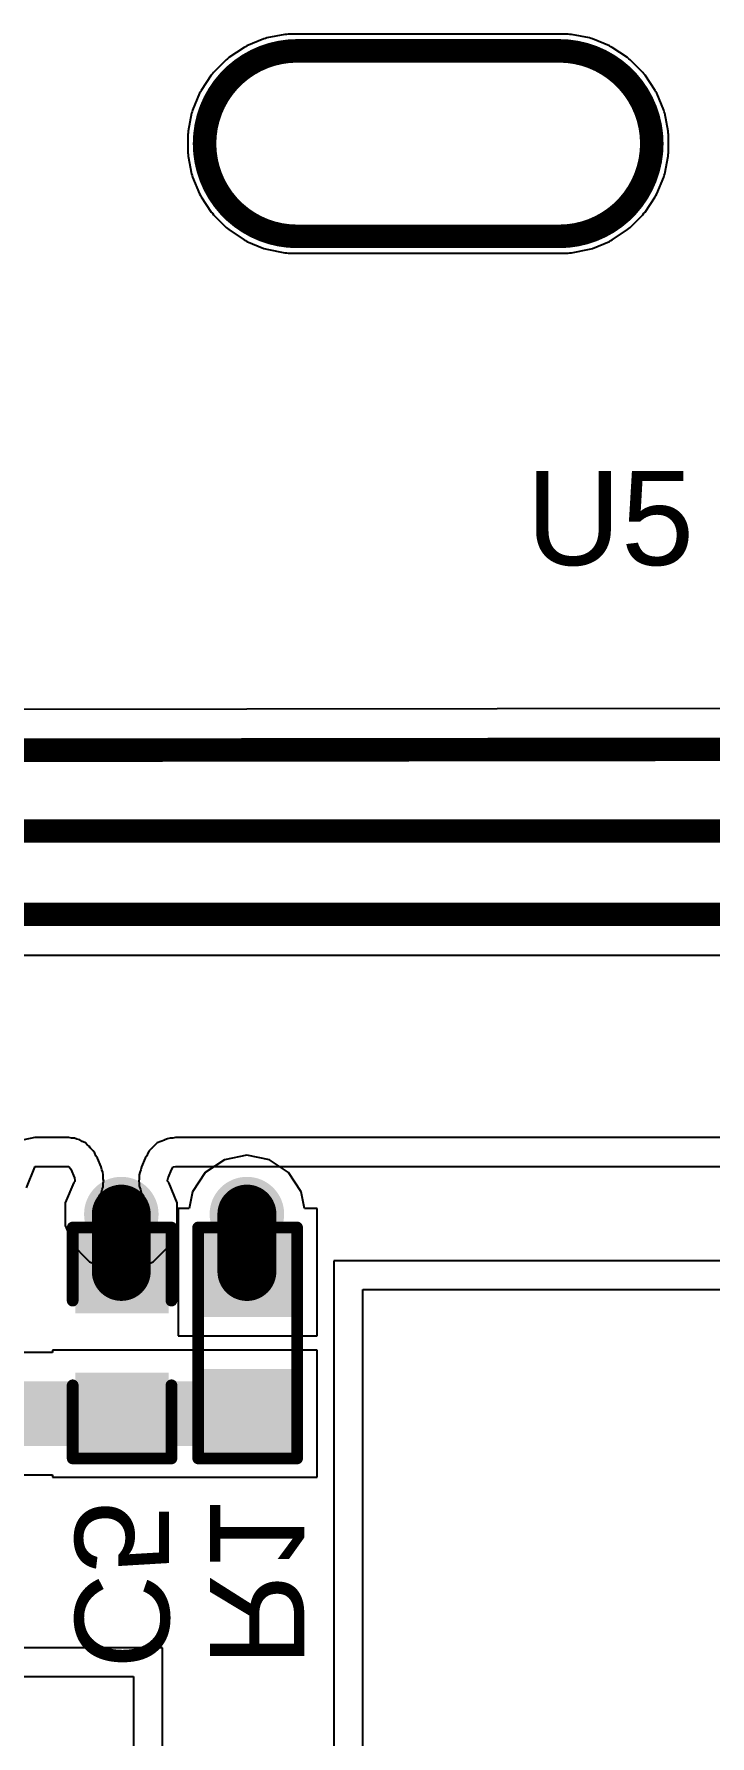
# Model space of a CAD drawing. Header units: inches. Extents: x -46 to 312, y 0 to 111.
# Drawn here: x -18.48 to -11.18, y 30.56 to 48.91 of the extents above; entities that cross this region are included whole.
import ezdxf

# ---------------------------------------------------------------- set-up
doc = ezdxf.new("R2010")
doc.units = ezdxf.units.IN
for name, color, linetype in [('Board Outline', 216, 'Continuous'), ('Bottom Layer', 5, 'Continuous'), ('Bottom Overlay', 54, 'Continuous'), ('Bottom Paste', 16, 'Continuous'), ('Bottom Solder', 6, 'Continuous'), ('Drill Drawing', 1, 'Continuous'), ('Multi-Layer', 9, 'Continuous'), ('Top Layer', 1, 'Continuous'), ('Top Overlay', 2, 'Continuous'), ('Top Solder', 216, 'Continuous'), ('Via Holes', 16, 'Continuous')]:
    doc.layers.add(name, color=color, linetype=linetype)
doc.styles.add('Arial', font='', dxfattribs={"height": 0.2})
doc.styles.get('Arial').set_extended_font_data('Arial')

# ---------------------------------------------------------------- blocks, each defined once
blk = doc.blocks.new('RES_0603_B_81')
at = {"layer": 'Bottom Layer'}
for points in [[(-1.143, -0.4445), (-1.143, 0.4445), (-0.381, 0.4445), (-0.381, -0.4445)], [(0.381, -0.4445), (0.381, 0.4445), (1.143, 0.4445), (1.143, -0.4445)]]:
    blk.add_hatch(color=5, dxfattribs=at).paths.add_polyline_path(points)
at = {"layer": 'Bottom Paste'}
for points in [[(-1.143, -0.4445), (-1.143, 0.4445), (-0.381, 0.4445), (-0.381, -0.4445)], [(0.381, -0.4445), (0.381, 0.4445), (1.143, 0.4445), (1.143, -0.4445)]]:
    blk.add_hatch(color=16, dxfattribs=at).paths.add_polyline_path(points)
at = {"layer": 'Bottom Solder'}
for points in [[(-1.2446, -0.5461), (-1.2446, 0.5461), (-0.2794, 0.5461), (-0.2794, -0.5461)], [(0.2794, -0.5461), (0.2794, 0.5461), (1.2446, 0.5461), (1.2446, -0.5461)]]:
    blk.add_hatch(color=6, dxfattribs=at).paths.add_polyline_path(points)
at = {"layer": 'Bottom Overlay'}
for points in [[(-1.2446, -0.5334, 0.127, 0.127, 0), (-1.2446, 0.5334, 0.127, 0.127, 0)], [(1.2446, 0.5334, 0.127, 0.127, 0), (-1.2446, 0.5334, 0.127, 0.127, 0)], [(1.2446, -0.5334, 0.127, 0.127, 0), (1.2446, 0.5334, 0.127, 0.127, 0)], [(1.2446, -0.5334, 0.127, 0.127, 0), (-1.2446, -0.5334, 0.127, 0.127, 0)]]:
    blk.add_lwpolyline(points, format="xyseb", dxfattribs=at)
for points in [[(-1.27635, 0.5334, 0.0635, 0.0635, 1), (-1.21285, 0.5334, 0.0635, 0.0635, 1)], [(-1.27635, 0.5334, 0.0635, 0.0635, 1), (-1.21285, 0.5334, 0.0635, 0.0635, 1)], [(1.21285, 0.5334, 0.0635, 0.0635, 1), (1.27635, 0.5334, 0.0635, 0.0635, 1)], [(1.21285, 0.5334, 0.0635, 0.0635, 1), (1.27635, 0.5334, 0.0635, 0.0635, 1)], [(-1.27635, -0.5334, 0.0635, 0.0635, 1), (-1.21285, -0.5334, 0.0635, 0.0635, 1)], [(-1.27635, -0.5334, 0.0635, 0.0635, 1), (-1.21285, -0.5334, 0.0635, 0.0635, 1)], [(1.21285, -0.5334, 0.0635, 0.0635, 1), (1.27635, -0.5334, 0.0635, 0.0635, 1)], [(1.21285, -0.5334, 0.0635, 0.0635, 1), (1.27635, -0.5334, 0.0635, 0.0635, 1)]]:
    blk.add_lwpolyline(points, format="xyseb", close=True, dxfattribs=at)
blk = doc.blocks.new('C__0603_B_89')
at = {"layer": 'Bottom Layer'}
for points in [[(-1.143, -0.445), (-1.143, 0.445), (-0.381, 0.445), (-0.381, -0.445)], [(0.381, -0.445), (0.381, 0.445), (1.143, 0.445), (1.143, -0.445)]]:
    blk.add_hatch(color=5, dxfattribs=at).paths.add_polyline_path(points)
at = {"layer": 'Bottom Paste'}
for points in [[(-1.143, -0.445), (-1.143, 0.445), (-0.381, 0.445), (-0.381, -0.445)], [(0.381, -0.445), (0.381, 0.445), (1.143, 0.445), (1.143, -0.445)]]:
    blk.add_hatch(color=16, dxfattribs=at).paths.add_polyline_path(points)
at = {"layer": 'Bottom Solder'}
for points in [[(-1.203, -0.504), (-1.203, 0.504), (-0.321, 0.504), (-0.321, -0.504)], [(0.321, -0.504), (0.321, 0.504), (1.203, 0.504), (1.203, -0.504)]]:
    blk.add_hatch(color=6, dxfattribs=at).paths.add_polyline_path(points)
at = {"layer": 'Bottom Overlay'}
for points in [[(-1.245, 0.533, 0.127, 0.127, 0), (-1.245, -0.533, 0.127, 0.127, 0)], [(-1.245, 0.533, 0.127, 0.127, 0), (-0.457, 0.533, 0.127, 0.127, 0)], [(0.457, 0.533, 0.127, 0.127, 0), (1.245, 0.533, 0.127, 0.127, 0)], [(1.245, 0.533, 0.127, 0.127, 0), (1.245, -0.533, 0.127, 0.127, 0)], [(-1.245, -0.533, 0.127, 0.127, 0), (-0.457, -0.533, 0.127, 0.127, 0)], [(0.457, -0.533, 0.127, 0.127, 0), (1.245, -0.533, 0.127, 0.127, 0)]]:
    blk.add_lwpolyline(points, format="xyseb", dxfattribs=at)
for points in [[(-1.276, 0.533, 0.0635, 0.0635, 1), (-1.213, 0.533, 0.0635, 0.0635, 1)], [(-1.276, 0.533, 0.0635, 0.0635, 1), (-1.213, 0.533, 0.0635, 0.0635, 1)], [(-0.489, 0.533, 0.0635, 0.0635, 1), (-0.425, 0.533, 0.0635, 0.0635, 1)], [(0.425, 0.533, 0.0635, 0.0635, 1), (0.489, 0.533, 0.0635, 0.0635, 1)], [(1.213, 0.533, 0.0635, 0.0635, 1), (1.276, 0.533, 0.0635, 0.0635, 1)], [(1.213, 0.533, 0.0635, 0.0635, 1), (1.276, 0.533, 0.0635, 0.0635, 1)], [(-1.276, -0.533, 0.0635, 0.0635, 1), (-1.213, -0.533, 0.0635, 0.0635, 1)], [(-1.276, -0.533, 0.0635, 0.0635, 1), (-1.213, -0.533, 0.0635, 0.0635, 1)], [(-0.489, -0.533, 0.0635, 0.0635, 1), (-0.425, -0.533, 0.0635, 0.0635, 1)], [(0.425, -0.533, 0.0635, 0.0635, 1), (0.489, -0.533, 0.0635, 0.0635, 1)], [(1.213, -0.533, 0.0635, 0.0635, 1), (1.276, -0.533, 0.0635, 0.0635, 1)], [(1.213, -0.533, 0.0635, 0.0635, 1), (1.276, -0.533, 0.0635, 0.0635, 1)]]:
    blk.add_lwpolyline(points, format="xyseb", close=True, dxfattribs=at)

msp = doc.modelspace()

# ---------------------------------------------------------------- hatches: boundary and pattern name
at = {"layer": 'Bottom Layer'}
h = msp.add_hatch(color=5, dxfattribs=at)
edge = h.paths.add_edge_path()
edge.add_arc((-17.534, 36.189), 0.3, 0, 360)
h = msp.add_hatch(color=5, dxfattribs=at)
edge = h.paths.add_edge_path()
edge.add_arc((-16.179, 36.189), 0.3, 0, 360)
msp.add_hatch(color=5, dxfattribs=at).paths.add_polyline_path([(-23.788, 33.688), (-16.171, 33.688), (-16.171, 34.388), (-23.788, 34.388)])
at = {"layer": 'Bottom Solder'}
h = msp.add_hatch(color=6, dxfattribs=at)
edge = h.paths.add_edge_path()
edge.add_arc((-17.534, 36.189), 0.402, 0, 360)
h = msp.add_hatch(color=6, dxfattribs=at)
edge = h.paths.add_edge_path()
edge.add_arc((-16.179, 36.189), 0.402, 0, 360)
at = {"layer": 'Top Layer'}
h = msp.add_hatch(color=1, dxfattribs=at)
edge = h.paths.add_edge_path()
edge.add_arc((-17.534, 36.189), 0.3, 0, 360)
h = msp.add_hatch(color=1, dxfattribs=at)
edge = h.paths.add_edge_path()
edge.add_arc((-16.179, 36.189), 0.3, 0, 360)
at = {"layer": 'Top Solder'}
h = msp.add_hatch(color=216, dxfattribs=at)
edge = h.paths.add_edge_path()
edge.add_arc((-17.534, 36.189), 0.402, 0, 360)
h = msp.add_hatch(color=216, dxfattribs=at)
edge = h.paths.add_edge_path()
edge.add_arc((-16.179, 36.189), 0.402, 0, 360)
at = {"layer": 'Via Holes'}
h = msp.add_hatch(color=7, dxfattribs=at)
edge = h.paths.add_edge_path()
edge.add_arc((-17.534, 36.189), 0.15, 0, 360)
h = msp.add_hatch(color=7, dxfattribs=at)
edge = h.paths.add_edge_path()
edge.add_arc((-16.179, 36.189), 0.15, 0, 360)

# ---------------------------------------------------------------- linework, layer by layer
at = {"layer": 'Board Outline'}
for points in [[(-16.636, 47.73, 0.254, 0.254, -0.414214), (-15.636, 48.73, 0.254, 0.254, 0)], [(-15.636, 48.73, 0.254, 0.254, 0), (-12.81, 48.73, 0.254, 0.254, 0)], [(-12.81, 48.73, 0.254, 0.254, -0.414214), (-11.81, 47.73, 0.254, 0.254, 0)], [(-15.636, 46.73, 0.254, 0.254, -0.414214), (-16.636, 47.73, 0.254, 0.254, 0)], [(-11.81, 47.73, 0.254, 0.254, -0.414214), (-12.81, 46.73, 0.254, 0.254, 0)], [(-15.636, 46.73, 0.254, 0.254, 0), (-12.81, 46.73, 0.254, 0.254, 0)]]:
    msp.add_lwpolyline(points, format="xyseb", dxfattribs=at)
for points in [[(-15.699, 48.73, 0.127, 0.127, 1), (-15.572, 48.73, 0.127, 0.127, 1)], [(-15.699, 48.73, 0.127, 0.127, 1), (-15.572, 48.73, 0.127, 0.127, 1)], [(-12.873, 48.73, 0.127, 0.127, 1), (-12.746, 48.73, 0.127, 0.127, 1)], [(-12.873, 48.73, 0.127, 0.127, 1), (-12.746, 48.73, 0.127, 0.127, 1)], [(-16.699, 47.73, 0.127, 0.127, 1), (-16.572, 47.73, 0.127, 0.127, 1)], [(-16.699, 47.73, 0.127, 0.127, 1), (-16.572, 47.73, 0.127, 0.127, 1)], [(-11.873, 47.73, 0.127, 0.127, 1), (-11.746, 47.73, 0.127, 0.127, 1)], [(-11.873, 47.73, 0.127, 0.127, 1), (-11.746, 47.73, 0.127, 0.127, 1)], [(-15.699, 46.73, 0.127, 0.127, 1), (-15.572, 46.73, 0.127, 0.127, 1)], [(-15.699, 46.73, 0.127, 0.127, 1), (-15.572, 46.73, 0.127, 0.127, 1)], [(-12.873, 46.73, 0.127, 0.127, 1), (-12.746, 46.73, 0.127, 0.127, 1)], [(-12.873, 46.73, 0.127, 0.127, 1), (-12.746, 46.73, 0.127, 0.127, 1)]]:
    msp.add_lwpolyline(points, format="xyseb", close=True, dxfattribs=at)
at = {"layer": 'Bottom Layer'}
for p, q in [((-15.997, 48.859), (-16.179, 48.784)), ((-15.98, 48.863), (-15.997, 48.859)), ((-15.963, 48.869), (-15.98, 48.863)), ((-15.77, 48.908), (-15.963, 48.869)), ((-15.752, 48.908), (-15.77, 48.908)), ((-15.734, 48.911), (-15.752, 48.908)), ((-12.711, 48.911), (-15.734, 48.911)), ((-12.694, 48.908), (-12.711, 48.911)), ((-12.676, 48.908), (-12.694, 48.908)), ((-12.483, 48.869), (-12.676, 48.908)), ((-12.466, 48.863), (-12.483, 48.869)), ((-12.449, 48.859), (-12.466, 48.863)), ((-12.267, 48.784), (-12.449, 48.859)), ((-16.402, 48.635), (-16.541, 48.496)), ((-16.387, 48.645), (-16.402, 48.635)), ((-16.374, 48.658), (-16.387, 48.645)), ((-16.21, 48.767), (-16.374, 48.658)), ((-16.194, 48.774), (-16.21, 48.767)), ((-16.179, 48.784), (-16.194, 48.774)), ((-12.252, 48.774), (-12.267, 48.784)), ((-12.236, 48.767), (-12.252, 48.774)), ((-12.072, 48.658), (-12.236, 48.767)), ((-12.059, 48.645), (-12.072, 48.658)), ((-12.044, 48.635), (-12.059, 48.645)), ((-11.905, 48.496), (-12.044, 48.635)), ((-16.563, 48.468), (-16.673, 48.304)), ((-16.551, 48.481), (-16.563, 48.468)), ((-16.541, 48.496), (-16.551, 48.481)), ((-11.895, 48.481), (-11.905, 48.496)), ((-11.883, 48.468), (-11.895, 48.481)), ((-11.773, 48.304), (-11.883, 48.468)), ((-16.69, 48.273), (-16.765, 48.091)), ((-16.68, 48.288), (-16.69, 48.273)), ((-16.673, 48.304), (-16.68, 48.288)), ((-11.766, 48.288), (-11.773, 48.304)), ((-11.756, 48.273), (-11.766, 48.288)), ((-11.681, 48.091), (-11.756, 48.273)), ((-16.769, 48.074), (-16.775, 48.057)), ((-16.765, 48.091), (-16.769, 48.074)), ((-11.677, 48.074), (-11.681, 48.091)), ((-11.671, 48.057), (-11.677, 48.074)), ((-16.775, 48.057), (-16.814, 47.864)), ((-11.632, 47.864), (-11.671, 48.057)), ((-16.814, 47.846), (-16.817, 47.829)), ((-16.817, 47.829), (-16.817, 47.632)), ((-16.814, 47.864), (-16.814, 47.846)), ((-11.632, 47.846), (-11.632, 47.864)), ((-11.629, 47.829), (-11.632, 47.846)), ((-11.629, 47.632), (-11.629, 47.829)), ((-16.817, 47.632), (-16.814, 47.614)), ((-16.814, 47.614), (-16.814, 47.596)), ((-16.814, 47.596), (-16.775, 47.403)), ((-11.671, 47.403), (-11.632, 47.596)), ((-11.632, 47.614), (-11.629, 47.632)), ((-11.632, 47.596), (-11.632, 47.614)), ((-16.775, 47.403), (-16.769, 47.386)), ((-16.769, 47.386), (-16.765, 47.369)), ((-16.765, 47.369), (-16.69, 47.187)), ((-11.756, 47.187), (-11.681, 47.369)), ((-11.681, 47.369), (-11.677, 47.386)), ((-11.677, 47.386), (-11.671, 47.403)), ((-16.69, 47.187), (-16.68, 47.172)), ((-16.68, 47.172), (-16.673, 47.156)), ((-16.673, 47.156), (-16.563, 46.992)), ((-11.883, 46.992), (-11.773, 47.156)), ((-11.773, 47.156), (-11.766, 47.172)), ((-11.766, 47.172), (-11.756, 47.187)), ((-16.563, 46.992), (-16.551, 46.979)), ((-16.551, 46.979), (-16.541, 46.964)), ((-11.905, 46.964), (-11.895, 46.979)), ((-11.895, 46.979), (-11.883, 46.992)), ((-16.541, 46.964), (-16.402, 46.825)), ((-16.402, 46.825), (-16.387, 46.815)), ((-16.387, 46.815), (-16.374, 46.803)), ((-16.374, 46.803), (-16.21, 46.693)), ((-12.236, 46.693), (-12.072, 46.803)), ((-12.072, 46.803), (-12.059, 46.815)), ((-12.059, 46.815), (-12.044, 46.825)), ((-12.044, 46.825), (-11.905, 46.964)), ((-16.21, 46.693), (-16.194, 46.686)), ((-16.194, 46.686), (-16.179, 46.676)), ((-16.179, 46.676), (-15.997, 46.601)), ((-12.449, 46.601), (-12.267, 46.676)), ((-12.267, 46.676), (-12.252, 46.686)), ((-12.252, 46.686), (-12.236, 46.693)), ((-15.997, 46.601), (-15.98, 46.597)), ((-15.98, 46.597), (-15.963, 46.591)), ((-15.963, 46.591), (-15.77, 46.552)), ((-15.77, 46.552), (-15.752, 46.552)), ((-15.752, 46.552), (-15.734, 46.549)), ((-15.734, 46.549), (-12.711, 46.549)), ((-12.711, 46.549), (-12.694, 46.552)), ((-12.694, 46.552), (-12.676, 46.552)), ((-12.676, 46.552), (-12.483, 46.591)), ((-12.483, 46.591), (-12.466, 46.597)), ((-12.466, 46.597), (-12.449, 46.601)), ((2.8, 41.659), (-24.005, 41.623)), ((-28.079, 38.981), (-4.609, 38.981)), ((-16.422, 36.775), (-16.628, 36.637)), ((-16.179, 36.823), (-16.422, 36.775)), ((-15.936, 36.775), (-16.179, 36.823)), ((-15.731, 36.637), (-15.936, 36.775)), ((-16.628, 36.637), (-16.765, 36.431)), ((-15.593, 36.431), (-15.731, 36.637)), ((-16.765, 36.431), (-16.802, 36.248)), ((-15.557, 36.248), (-15.593, 36.431)), ((-16.802, 36.248), (-16.92, 36.248)), ((-16.92, 36.248), (-16.92, 34.877)), ((-15.421, 36.248), (-15.557, 36.248)), ((-15.421, 34.877), (-15.421, 36.248)), ((-16.92, 34.877), (-15.421, 34.877)), ((-18.275, 34.699), (-21.531, 34.699)), ((-15.421, 34.724), (-18.275, 34.724)), ((-18.275, 34.724), (-18.275, 34.699)), ((-15.421, 33.353), (-15.421, 34.724)), ((-23.788, 33.378), (-18.275, 33.378)), ((-18.275, 33.378), (-18.275, 33.353)), ((-18.275, 33.353), (-15.421, 33.353))]:
    msp.add_line(p, q, dxfattribs=at)
for points in [[(-31.217, 41.173, 0.254, 0.254, 0), (2.801, 41.219, 0.254, 0.254, 0)], [(-29.515, 40.319, 0.254, 0.254, 0), (2.06, 40.319, 0.254, 0.254, 0)], [(-29.515, 39.421, 0.254, 0.254, 0), (-14.176, 39.421, 0.254, 0.254, 0)], [(-14.176, 39.421, 0.254, 0.254, 0), (-4.427, 39.421, 0.254, 0.254, 0)], [(-17.534, 35.571, 0.635, 0.635, 0), (-17.534, 36.189, 0.635, 0.635, 0)], [(-16.179, 35.571, 0.635, 0.635, 0), (-16.179, 36.189, 0.635, 0.635, 0)], [(-17.534, 35.571, 0.254, 0.254, 0), (-17.526, 35.562, 0.254, 0.254, 0)], [(-16.179, 35.571, 0.254, 0.254, 0), (-16.171, 35.562, 0.254, 0.254, 0)]]:
    msp.add_lwpolyline(points, format="xyseb", dxfattribs=at)
for points in [[(-14.24, 39.421, 0.127, 0.127, 1), (-14.113, 39.421, 0.127, 0.127, 1)], [(-14.24, 39.421, 0.127, 0.127, 1), (-14.113, 39.421, 0.127, 0.127, 1)], [(-17.693, 36.189, 0.318, 0.318, 1), (-17.376, 36.189, 0.318, 0.318, 1)], [(-16.338, 36.189, 0.318, 0.318, 1), (-16.02, 36.189, 0.318, 0.318, 1)], [(-17.693, 35.571, 0.318, 0.318, 1), (-17.376, 35.571, 0.318, 0.318, 1)], [(-16.338, 35.571, 0.318, 0.318, 1), (-16.02, 35.571, 0.318, 0.318, 1)], [(-17.598, 35.571, 0.127, 0.127, 1), (-17.471, 35.571, 0.127, 0.127, 1)], [(-17.59, 35.562, 0.127, 0.127, 1), (-17.462, 35.562, 0.127, 0.127, 1)], [(-16.243, 35.571, 0.127, 0.127, 1), (-16.116, 35.571, 0.127, 0.127, 1)], [(-16.234, 35.562, 0.127, 0.127, 1), (-16.107, 35.562, 0.127, 0.127, 1)]]:
    msp.add_lwpolyline(points, format="xyseb", close=True, dxfattribs=at)
at = {"layer": 'Drill Drawing'}
for points in [[(-17.28, 36.189, 0.0508, 0.0508, 1), (-17.788, 36.189, 0.0508, 0.0508, 1)], [(-15.925, 36.189, 0.0508, 0.0508, 1), (-16.433, 36.189, 0.0508, 0.0508, 1)], [(-17.801, 36.189, 0.0254, 0.0254, 1), (-17.776, 36.189, 0.0254, 0.0254, 1)], [(-17.293, 36.189, 0.0254, 0.0254, 1), (-17.268, 36.189, 0.0254, 0.0254, 1)], [(-16.446, 36.189, 0.0254, 0.0254, 1), (-16.42, 36.189, 0.0254, 0.0254, 1)], [(-15.938, 36.189, 0.0254, 0.0254, 1), (-15.912, 36.189, 0.0254, 0.0254, 1)]]:
    msp.add_lwpolyline(points, format="xyseb", close=True, dxfattribs=at)
at = {"layer": 'Multi-Layer'}
for p, q in [((-16.11, 48.616), (-15.928, 48.692)), ((-15.928, 48.692), (-15.734, 48.73)), ((-15.734, 48.73), (-15.636, 48.73)), ((-15.636, 48.73), (-15.636, 48.73)), ((-15.636, 48.73), (-12.81, 48.73)), ((-12.81, 48.73), (-12.711, 48.73)), ((-12.711, 48.73), (-12.518, 48.692)), ((-12.518, 48.692), (-12.336, 48.616)), ((-16.413, 48.367), (-16.273, 48.507)), ((-16.273, 48.507), (-16.11, 48.616)), ((-12.336, 48.616), (-12.173, 48.507)), ((-12.173, 48.507), (-12.033, 48.367)), ((-16.522, 48.204), (-16.413, 48.367)), ((-12.033, 48.367), (-11.924, 48.204)), ((-16.598, 48.022), (-16.522, 48.204)), ((-11.924, 48.204), (-11.848, 48.022)), ((-16.636, 47.829), (-16.598, 48.022)), ((-11.848, 48.022), (-11.81, 47.829)), ((-16.636, 47.73), (-16.636, 47.829)), ((-16.636, 47.632), (-16.636, 47.73)), ((-11.81, 47.829), (-11.81, 47.73)), ((-11.81, 47.73), (-11.81, 47.632)), ((-16.598, 47.438), (-16.636, 47.632)), ((-11.81, 47.632), (-11.848, 47.438)), ((-16.522, 47.256), (-16.598, 47.438)), ((-11.848, 47.438), (-11.924, 47.256)), ((-16.413, 47.093), (-16.522, 47.256)), ((-11.924, 47.256), (-12.033, 47.093)), ((-16.273, 46.953), (-16.413, 47.093)), ((-12.033, 47.093), (-12.173, 46.953)), ((-16.11, 46.844), (-16.273, 46.953)), ((-15.928, 46.768), (-16.11, 46.844)), ((-12.336, 46.844), (-12.518, 46.768)), ((-12.173, 46.953), (-12.336, 46.844)), ((-15.734, 46.73), (-15.928, 46.768)), ((-15.636, 46.73), (-15.734, 46.73)), ((-12.81, 46.73), (-15.636, 46.73)), ((-12.711, 46.73), (-12.81, 46.73)), ((-12.81, 46.73), (-12.81, 46.73)), ((-12.518, 46.768), (-12.711, 46.73))]:
    msp.add_line(p, q, dxfattribs=at)
at = {"layer": 'Top Layer'}
for p, q in [((-15.997, 48.859), (-16.179, 48.784)), ((-15.98, 48.863), (-15.997, 48.859)), ((-15.963, 48.869), (-15.98, 48.863)), ((-15.77, 48.908), (-15.963, 48.869)), ((-15.752, 48.908), (-15.77, 48.908)), ((-15.734, 48.911), (-15.752, 48.908)), ((-12.711, 48.911), (-15.734, 48.911)), ((-12.694, 48.908), (-12.711, 48.911)), ((-12.676, 48.908), (-12.694, 48.908)), ((-12.483, 48.869), (-12.676, 48.908)), ((-12.466, 48.863), (-12.483, 48.869)), ((-12.449, 48.859), (-12.466, 48.863)), ((-12.267, 48.784), (-12.449, 48.859)), ((-16.402, 48.635), (-16.541, 48.496)), ((-16.387, 48.645), (-16.402, 48.635)), ((-16.374, 48.658), (-16.387, 48.645)), ((-16.21, 48.767), (-16.374, 48.658)), ((-16.194, 48.774), (-16.21, 48.767)), ((-16.179, 48.784), (-16.194, 48.774)), ((-12.252, 48.774), (-12.267, 48.784)), ((-12.236, 48.767), (-12.252, 48.774)), ((-12.072, 48.658), (-12.236, 48.767)), ((-12.059, 48.645), (-12.072, 48.658)), ((-12.044, 48.635), (-12.059, 48.645)), ((-11.905, 48.496), (-12.044, 48.635)), ((-16.563, 48.468), (-16.673, 48.304)), ((-16.551, 48.481), (-16.563, 48.468)), ((-16.541, 48.496), (-16.551, 48.481)), ((-11.895, 48.481), (-11.905, 48.496)), ((-11.883, 48.468), (-11.895, 48.481)), ((-11.773, 48.304), (-11.883, 48.468)), ((-16.69, 48.273), (-16.765, 48.091)), ((-16.68, 48.288), (-16.69, 48.273)), ((-16.673, 48.304), (-16.68, 48.288)), ((-11.766, 48.288), (-11.773, 48.304)), ((-11.756, 48.273), (-11.766, 48.288)), ((-11.681, 48.091), (-11.756, 48.273)), ((-16.769, 48.074), (-16.775, 48.057)), ((-16.765, 48.091), (-16.769, 48.074)), ((-11.677, 48.074), (-11.681, 48.091)), ((-11.671, 48.057), (-11.677, 48.074)), ((-16.775, 48.057), (-16.814, 47.864)), ((-11.632, 47.864), (-11.671, 48.057)), ((-16.814, 47.846), (-16.817, 47.829)), ((-16.817, 47.829), (-16.817, 47.632)), ((-16.814, 47.864), (-16.814, 47.846)), ((-11.632, 47.846), (-11.632, 47.864)), ((-11.629, 47.829), (-11.632, 47.846)), ((-11.629, 47.632), (-11.629, 47.829)), ((-16.817, 47.632), (-16.814, 47.614)), ((-16.814, 47.614), (-16.814, 47.596)), ((-16.814, 47.596), (-16.775, 47.403)), ((-11.671, 47.403), (-11.632, 47.596)), ((-11.632, 47.614), (-11.629, 47.632)), ((-11.632, 47.596), (-11.632, 47.614)), ((-16.775, 47.403), (-16.769, 47.386)), ((-16.769, 47.386), (-16.765, 47.369)), ((-16.765, 47.369), (-16.69, 47.187)), ((-11.756, 47.187), (-11.681, 47.369)), ((-11.681, 47.369), (-11.677, 47.386)), ((-11.677, 47.386), (-11.671, 47.403)), ((-16.69, 47.187), (-16.68, 47.172)), ((-16.68, 47.172), (-16.673, 47.156)), ((-16.673, 47.156), (-16.563, 46.992)), ((-11.883, 46.992), (-11.773, 47.156)), ((-11.773, 47.156), (-11.766, 47.172)), ((-11.766, 47.172), (-11.756, 47.187)), ((-16.563, 46.992), (-16.551, 46.979)), ((-16.551, 46.979), (-16.541, 46.964)), ((-11.905, 46.964), (-11.895, 46.979)), ((-11.895, 46.979), (-11.883, 46.992)), ((-16.541, 46.964), (-16.402, 46.825)), ((-16.402, 46.825), (-16.387, 46.815)), ((-16.387, 46.815), (-16.374, 46.803)), ((-16.374, 46.803), (-16.21, 46.693)), ((-12.236, 46.693), (-12.072, 46.803)), ((-12.072, 46.803), (-12.059, 46.815)), ((-12.059, 46.815), (-12.044, 46.825)), ((-12.044, 46.825), (-11.905, 46.964)), ((-16.21, 46.693), (-16.194, 46.686)), ((-16.194, 46.686), (-16.179, 46.676)), ((-16.179, 46.676), (-15.997, 46.601)), ((-12.449, 46.601), (-12.267, 46.676)), ((-12.267, 46.676), (-12.252, 46.686)), ((-12.252, 46.686), (-12.236, 46.693)), ((-15.997, 46.601), (-15.98, 46.597)), ((-15.98, 46.597), (-15.963, 46.591)), ((-15.963, 46.591), (-15.77, 46.552)), ((-15.77, 46.552), (-15.752, 46.552)), ((-15.752, 46.552), (-15.734, 46.549)), ((-15.734, 46.549), (-12.711, 46.549)), ((-12.711, 46.549), (-12.694, 46.552)), ((-12.694, 46.552), (-12.676, 46.552)), ((-12.676, 46.552), (-12.483, 46.591)), ((-12.483, 46.591), (-12.466, 46.597)), ((-12.466, 46.597), (-12.449, 46.601)), ((-18.466, 37.014), (-18.585, 36.99)), ((-18.102, 37.014), (-18.466, 37.014)), ((-18.072, 37.008), (-18.102, 37.014)), ((-18.041, 37.008), (-18.072, 37.008)), ((-18.013, 36.996), (-18.041, 37.008)), ((-17.983, 36.99), (-18.013, 36.996)), ((-17.957, 36.973), (-17.983, 36.99)), ((-17.929, 36.961), (-17.957, 36.973)), ((-17.922, 36.957), (-17.929, 36.961)), ((-17.901, 36.935), (-17.922, 36.957)), ((-17.882, 36.923), (-17.901, 36.935)), ((-17.869, 36.904), (-17.882, 36.923)), ((-17.861, 36.895), (-17.869, 36.904)), ((-17.859, 36.894), (-17.861, 36.895)), ((-17.858, 36.893), (-17.859, 36.894)), ((-17.837, 36.871), (-17.858, 36.893)), ((-17.211, 36.892), (-17.233, 36.87)), ((-17.21, 36.894), (-17.211, 36.892)), ((-17.207, 36.896), (-17.21, 36.894)), ((-17.147, 36.956), (-17.207, 36.896)), ((-17.069, 36.988), (-17.147, 36.956)), ((-17.147, 36.956), (-17.147, 36.956)), ((-17.066, 36.99), (-17.069, 36.988)), ((-17.063, 36.991), (-17.066, 36.99)), ((-17.035, 37.002), (-17.063, 36.991)), ((-17.008, 37.008), (-17.035, 37.002)), ((-16.978, 37.008), (-17.008, 37.008)), ((-16.948, 37.014), (-16.978, 37.008)), ((-8.675, 37.014), (-16.948, 37.014)), ((-18.466, 36.694), (-18.466, 36.703)), ((-18.466, 36.703), (-18.102, 36.703)), ((-18.102, 36.703), (-18.095, 36.699)), ((-18.095, 36.699), (-18.079, 36.675)), ((-17.821, 36.847), (-17.837, 36.871)), ((-17.837, 36.871), (-17.837, 36.871)), ((-17.837, 36.871), (-17.837, 36.871)), ((-17.837, 36.871), (-17.837, 36.871)), ((-17.809, 36.819), (-17.821, 36.847)), ((-17.792, 36.794), (-17.809, 36.819)), ((-17.752, 36.698), (-17.792, 36.794)), ((-17.746, 36.668), (-17.752, 36.698)), ((-17.317, 36.698), (-17.323, 36.668)), ((-17.277, 36.794), (-17.317, 36.698)), ((-17.26, 36.819), (-17.277, 36.794)), ((-17.248, 36.847), (-17.26, 36.819)), ((-17.233, 36.87), (-17.248, 36.847)), ((-16.99, 36.675), (-16.975, 36.698)), ((-16.975, 36.698), (-16.948, 36.703)), ((-16.948, 36.703), (-8.675, 36.703)), ((-18.558, 36.472), (-18.466, 36.694)), ((-18.047, 36.531), (-18.139, 36.309)), ((-18.079, 36.675), (-18.039, 36.579)), ((-18.036, 36.542), (-18.047, 36.531)), ((-18.039, 36.579), (-18.034, 36.551)), ((-18.035, 36.545), (-18.036, 36.542)), ((-18.034, 36.551), (-18.035, 36.545)), ((-17.735, 36.64), (-17.746, 36.668)), ((-17.729, 36.611), (-17.735, 36.64)), ((-17.729, 36.581), (-17.729, 36.611)), ((-17.729, 36.611), (-17.729, 36.611)), ((-17.729, 36.611), (-17.729, 36.611)), ((-17.729, 36.579), (-17.729, 36.581)), ((-17.729, 36.577), (-17.729, 36.579)), ((-17.729, 36.57), (-17.729, 36.577)), ((-17.724, 36.545), (-17.729, 36.57)), ((-17.729, 36.521), (-17.724, 36.545)), ((-17.729, 36.49), (-17.729, 36.521)), ((-17.34, 36.57), (-17.345, 36.545)), ((-17.345, 36.545), (-17.34, 36.521)), ((-17.334, 36.639), (-17.34, 36.611)), ((-17.34, 36.611), (-17.34, 36.611)), ((-17.34, 36.611), (-17.34, 36.611)), ((-17.34, 36.611), (-17.34, 36.581)), ((-17.34, 36.581), (-17.34, 36.579)), ((-17.34, 36.579), (-17.34, 36.577)), ((-17.34, 36.577), (-17.34, 36.57)), ((-17.34, 36.521), (-17.34, 36.49)), ((-17.323, 36.668), (-17.334, 36.639)), ((-17.035, 36.551), (-17.03, 36.579)), ((-17.034, 36.545), (-17.035, 36.551)), ((-17.033, 36.542), (-17.034, 36.545)), ((-17.022, 36.531), (-17.033, 36.542)), ((-17.03, 36.579), (-16.99, 36.675)), ((-16.93, 36.309), (-17.022, 36.531)), ((-17.828, 36.247), (-17.766, 36.398)), ((-17.766, 36.398), (-17.749, 36.423)), ((-17.749, 36.423), (-17.748, 36.426)), ((-17.749, 36.423), (-17.749, 36.423)), ((-17.748, 36.426), (-17.742, 36.456)), ((-17.742, 36.456), (-17.73, 36.485)), ((-17.73, 36.485), (-17.729, 36.49)), ((-17.729, 36.49), (-17.729, 36.49)), ((-17.729, 36.49), (-17.729, 36.49)), ((-17.34, 36.49), (-17.34, 36.49)), ((-17.34, 36.49), (-17.34, 36.49)), ((-17.34, 36.49), (-17.339, 36.485)), ((-17.339, 36.485), (-17.327, 36.456)), ((-17.327, 36.456), (-17.321, 36.427)), ((-17.321, 36.427), (-17.32, 36.423)), ((-17.32, 36.423), (-17.32, 36.423)), ((-17.32, 36.423), (-17.32, 36.423)), ((-17.32, 36.423), (-17.303, 36.398)), ((-17.303, 36.398), (-17.24, 36.247)), ((-18.139, 36.309), (-18.139, 36.13)), ((-17.828, 36.13), (-17.828, 36.247)), ((-17.24, 36.247), (-17.24, 36.247)), ((-17.24, 36.247), (-17.24, 36.13)), ((-16.93, 36.247), (-16.93, 36.309)), ((-16.93, 36.068), (-16.93, 36.247)), ((-16.93, 36.247), (-16.93, 36.247)), ((-16.93, 36.247), (-16.93, 36.247)), ((-18.139, 36.13), (-18.139, 36.13)), ((-18.139, 36.13), (-18.139, 36.13)), ((-18.139, 36.13), (-18.139, 36.068)), ((-18.139, 36.068), (-18.047, 35.846)), ((-17.784, 36.022), (-17.828, 36.13)), ((-17.828, 36.13), (-17.828, 36.13)), ((-17.701, 35.939), (-17.784, 36.022)), ((-17.285, 36.022), (-17.368, 35.939)), ((-17.24, 36.13), (-17.285, 36.022)), ((-16.998, 35.903), (-16.93, 36.068)), ((-18.047, 35.846), (-17.921, 35.719)), ((-17.593, 35.894), (-17.701, 35.939)), ((-17.476, 35.894), (-17.593, 35.894)), ((-17.368, 35.939), (-17.476, 35.894)), ((-17.476, 35.894), (-17.476, 35.894)), ((-17.192, 35.676), (-17.065, 35.802)), ((-17.065, 35.802), (-17.022, 35.846)), ((-17.065, 35.802), (-17.065, 35.802)), ((-17.022, 35.846), (-16.998, 35.903)), ((-16.998, 35.903), (-16.998, 35.903)), ((-16.998, 35.903), (-16.998, 35.903)), ((-16.998, 35.903), (-16.998, 35.903)), ((-17.921, 35.719), (-17.921, 35.719)), ((-17.921, 35.719), (-17.877, 35.676)), ((-17.877, 35.676), (-17.82, 35.652)), ((-17.82, 35.652), (-17.82, 35.652)), ((-17.82, 35.652), (-17.82, 35.652)), ((-17.82, 35.652), (-17.82, 35.652)), ((-17.82, 35.652), (-17.655, 35.584)), ((-17.414, 35.584), (-17.192, 35.676)), ((-8.675, 35.687), (-15.24, 35.687)), ((-15.24, 35.687), (-15.24, 18.54)), ((-17.655, 35.584), (-17.476, 35.584)), ((-17.476, 35.584), (-17.476, 35.584)), ((-17.476, 35.584), (-17.476, 35.584)), ((-17.476, 35.584), (-17.414, 35.584)), ((-14.929, 18.54), (-14.929, 35.376)), ((-14.929, 35.376), (-8.675, 35.376)), ((-17.09, 31.513), (-25.68, 31.513)), ((-17.09, 15.441), (-17.09, 31.513)), ((-22.828, 31.203), (-17.401, 31.203)), ((-17.401, 31.203), (-17.401, 16.584))]:
    msp.add_line(p, q, dxfattribs=at)

# ---------------------------------------------------------------- block references
for name, p, rotation in [('C__0603_B_89', (-17.526, 34.8), 90), ('RES_0603_B_81', (-16.171, 34.8), 270)]:
    msp.add_blockref(name, p, dxfattribs=dict(rotation=rotation))

# ---------------------------------------------------------------- texts
at = {"layer": 'Bottom Overlay', "style": 'Arial', "text_generation_flag": 2}
for s, p in [('C5', (-18.034, 31.285)), ('R1', (-16.576, 31.309))]:
    msp.add_text(s, height=1.016, rotation=270, dxfattribs=at).set_placement(p)
at = {"layer": 'Top Overlay', "style": 'Arial'}
msp.add_text('U5', height=1.016, dxfattribs=at).set_placement((-13.167, 43.186))

doc.saveas('drawing.dxf')
